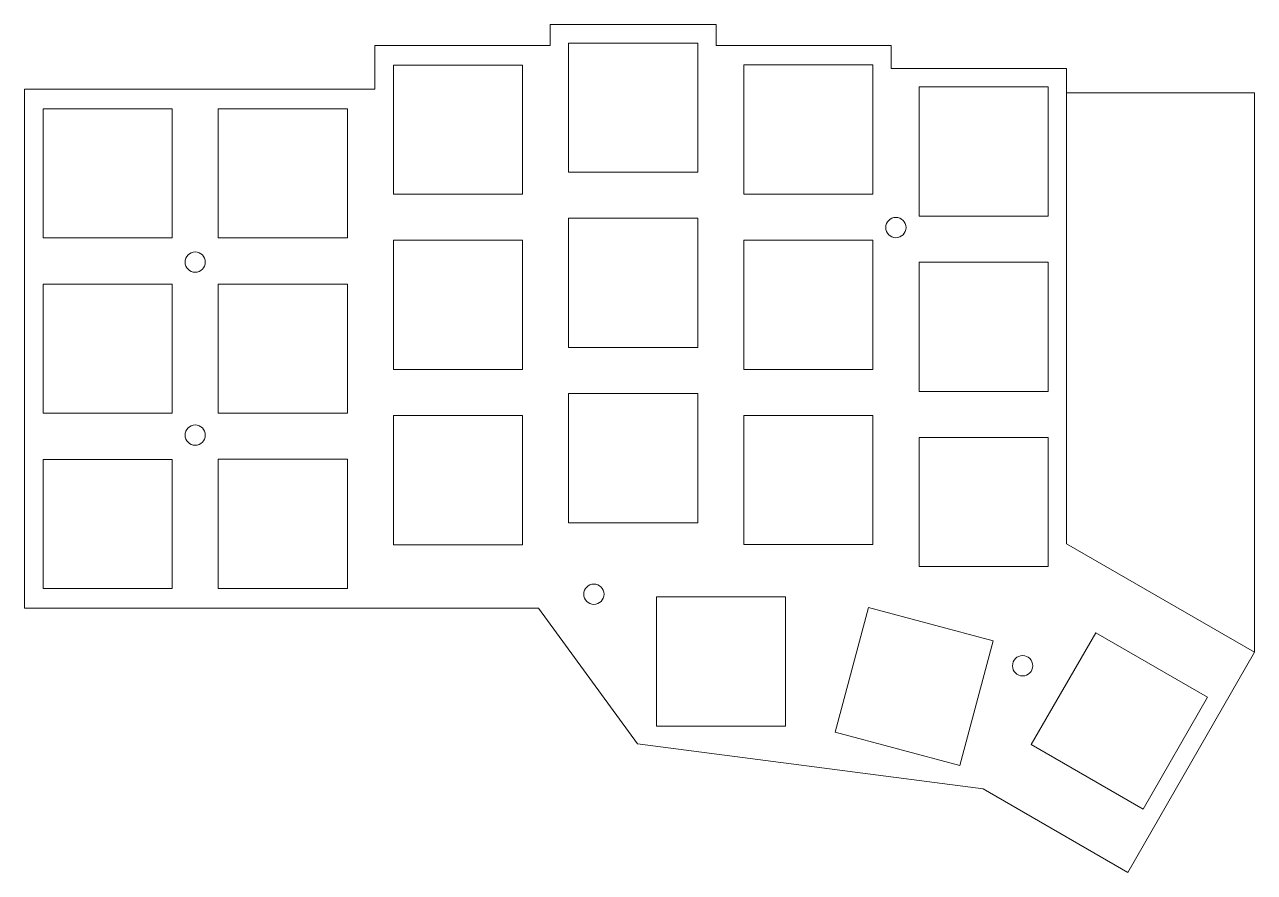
# Model space of a CAD drawing. Header units: inches. Extents: x 9.38 to 14.63, y 4.2 to 7.82.
import ezdxf

# ---------------------------------------------------------------- set-up
doc = ezdxf.new("R2010")
doc.units = ezdxf.units.IN
doc.header["$MEASUREMENT"] = 0
doc.layers.add('Layer 1', color=7, linetype='Continuous', lineweight=0)
doc.layers.add('Layer 2', color=7, linetype='Continuous', lineweight=0)

msp = doc.modelspace()

# ---------------------------------------------------------------- linework, layer by layer
at = {"layer": 'Layer 1', "color": 250, "lineweight": 9, "true_color": 0x231f20}
for points in [[(12.2556, 7.1861), (11.7044, 7.1861), (11.7044, 7.7373), (12.2556, 7.7373)], [(11.5075, 7.0925), (10.9563, 7.0925), (10.9563, 7.6436), (11.5075, 7.6436)], [(13.0037, 7.0926), (12.4525, 7.0926), (12.4525, 7.6438), (13.0037, 7.6438)], [(13.7518, 6.9987), (13.2006, 6.9987), (13.2006, 7.5499), (13.7518, 7.5499)], [(10.0115, 6.9056), (9.4603, 6.9056), (9.4603, 7.4568), (10.0115, 7.4568)], [(10.7594, 6.9056), (10.2083, 6.9056), (10.2083, 7.4568), (10.7594, 7.4568)], [(12.2556, 6.4381), (11.7044, 6.4381), (11.7044, 6.9893), (12.2556, 6.9893)], [(11.5075, 6.3444), (10.9563, 6.3444), (10.9563, 6.8956), (11.5075, 6.8956)], [(13.0037, 6.3446), (12.4525, 6.3446), (12.4525, 6.8958), (13.0037, 6.8958)], [(13.7518, 6.2507), (13.2006, 6.2507), (13.2006, 6.8019), (13.7518, 6.8019)], [(10.0115, 6.1576), (9.4603, 6.1576), (9.4603, 6.7088), (10.0115, 6.7088)], [(10.7594, 6.1576), (10.2083, 6.1576), (10.2083, 6.7088), (10.7594, 6.7088)], [(12.2556, 5.69), (11.7044, 5.69), (11.7044, 6.2412), (12.2556, 6.2412)], [(11.5075, 5.5964), (10.9563, 5.5964), (10.9563, 6.1476), (11.5075, 6.1476)], [(13.0037, 5.5966), (12.4525, 5.5966), (12.4525, 6.1477), (13.0037, 6.1477)], [(13.7518, 5.5027), (13.2006, 5.5027), (13.2006, 6.0538), (13.7518, 6.0538)], [(10.0115, 5.4096), (9.4603, 5.4096), (9.4603, 5.9607), (10.0115, 5.9607)], [(10.7594, 5.4096), (10.2083, 5.4096), (10.2083, 5.9608), (10.7594, 5.9608)], [(12.6304, 4.8226), (12.0792, 4.8226), (12.0792, 5.3738), (12.6304, 5.3738)], [(13.375, 4.654), (12.8426, 4.7966), (12.9852, 5.329), (13.5176, 5.1864)], [(14.1573, 4.4678), (13.6799, 4.7434), (13.9555, 5.2207), (14.4329, 4.9451)]]:
    msp.add_lwpolyline(points, close=True, dxfattribs=at)
msp.add_lwpolyline([(14.6327, 5.1372), (14.6327, 7.5252), (13.8299, 7.5252), (14.6156, 7.5252)], dxfattribs=at)
for centre in [(13.1017, 6.9499), (10.1096, 6.8023), (10.1096, 6.0641), (11.8123, 5.3849), (13.643, 5.0798)]:
    msp.add_circle(centre, 0.0433, dxfattribs=at)
at = {"layer": 'Layer 2', "color": 250, "lineweight": 9, "true_color": 0x231f20}
msp.add_lwpolyline([(14.6327, 5.1372), (14.0919, 4.1978), (13.4748, 4.5545), (11.9984, 4.7466), (11.576, 5.3258), (9.3812, 5.3258), (9.3812, 7.5403), (10.8773, 7.5403), (10.8773, 7.7274), (11.6252, 7.7274), (11.6252, 7.816), (12.334, 7.816), (12.334, 7.7274), (13.0819, 7.7274), (13.0819, 7.629), (13.8299, 7.629), (13.8299, 5.6005)], close=True, dxfattribs=at)

doc.saveas('drawing.dxf')
